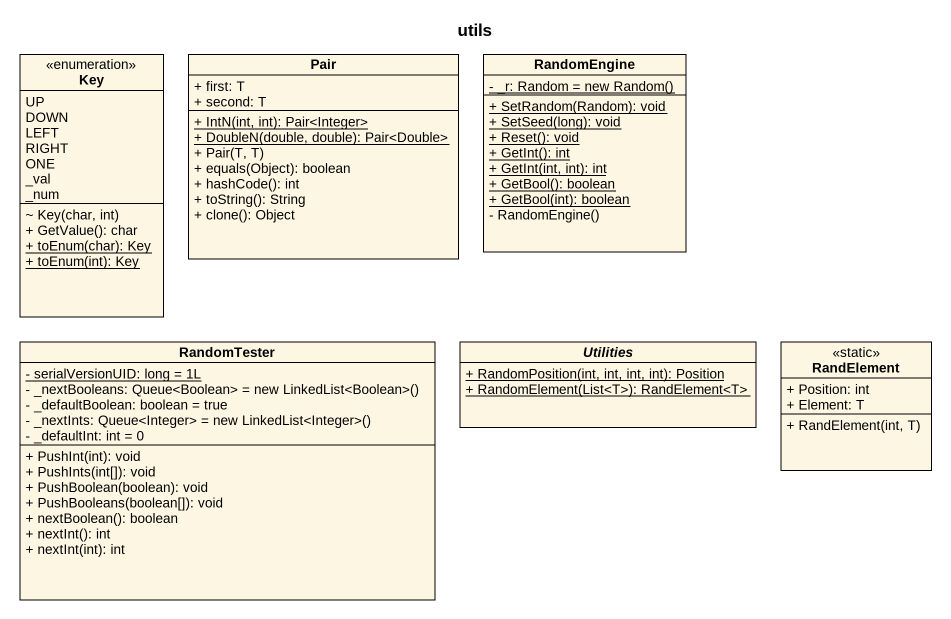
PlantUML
@startuml
title utils
hide circle
hide empty members
skinparam classAttributeIconSize 0
enum Key {
  UP
  DOWN
  LEFT
  RIGHT
  ONE
  _val
  _num
  ~ Key(char, int)
  + GetValue(): char
  {static} + toEnum(char): Key
  {static} + toEnum(int): Key
}
class Pair {
  + first: T
  + second: T
  {static} + IntN(int, int): Pair<Integer>
  {static} + DoubleN(double, double): Pair<Double>
  + Pair(T, T)
  + equals(Object): boolean
  + hashCode(): int
  + toString(): String
  + clone(): Object
}
class RandomEngine {
  {static} {field} - _r: Random = new Random()
  {static} + SetRandom(Random): void
  {static} + SetSeed(long): void
  {static} + Reset(): void
  {static} + GetInt(): int
  {static} + GetInt(int, int): int
  {static} + GetBool(): boolean
  {static} + GetBool(int): boolean
  - RandomEngine()
}
class RandomTester {
  {static} - serialVersionUID: long = 1L
  {field} - _nextBooleans: Queue<Boolean> = new LinkedList<Boolean>()
  - _defaultBoolean: boolean = true
  {field} - _nextInts: Queue<Integer> = new LinkedList<Integer>()
  - _defaultInt: int = 0
  + PushInt(int): void
  + PushInts(int[]): void
  + PushBoolean(boolean): void
  + PushBooleans(boolean[]): void
  + nextBoolean(): boolean
  + nextInt(): int
  + nextInt(int): int
}
abstract class Utilities {
  {static} + RandomPosition(int, int, int, int): Position
  {static} + RandomElement(List<T>): RandElement<T>
}
class RandElement <<static>> {
  + Position: int
  + Element: T
  + RandElement(int, T)
}
@enduml
